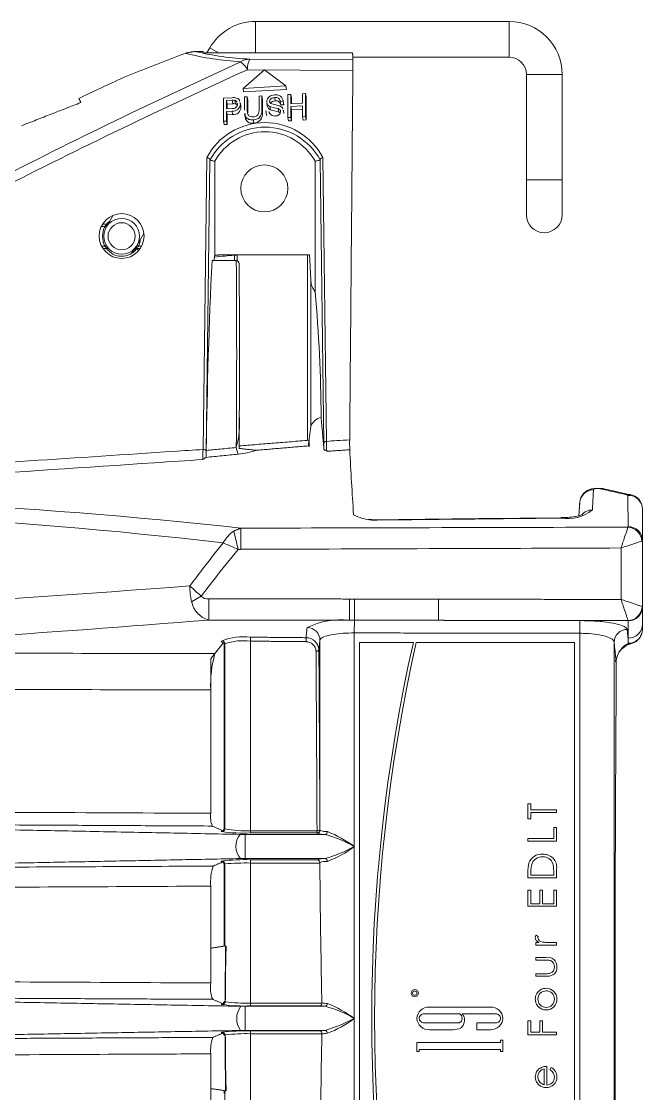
# Model space of a CAD drawing. Extents: x 8 to 113, y 2 to 87.
# Drawn here: x 28.719 to 30.887, y 36.555 to 40.298 of the extents above; entities that cross this region are included whole.
import ezdxf

# ---------------------------------------------------------------- set-up
doc = ezdxf.new("R2010")
doc.units = 0
doc.header["$MEASUREMENT"] = 0
doc.layers.add('OBJECT', color=7, linetype='CONTINUOUS')

msp = doc.modelspace()

# ---------------------------------------------------------------- linework, layer by layer
at = {"layer": 'OBJECT', "linetype": 'Continuous', "lineweight": 15}
for p, q in [((30.4213, 40.2977), (29.5365, 40.2977)), ((29.5365, 40.1877), (29.5365, 40.2977)), ((30.4213, 40.1727), (30.4213, 40.2977)), ((29.3763, 40.2052), (29.3662, 40.1877)), ((29.4066, 40.1877), (29.3763, 40.2052)), ((29.3245, 40.193), (29.3528, 40.193)), ((29.3528, 40.193), (29.3517, 40.1877)), ((29.3517, 40.1877), (29.8746, 40.1877)), ((29.5161, 40.1661), (29.8761, 40.1638)), ((29.8746, 40.1877), (29.8748, 40.1882)), ((29.8756, 40.1727), (30.4213, 40.1727)), ((29.5673, 40.1287), (29.4927, 40.0641)), ((29.8758, 40.1269), (29.5075, 40.1293)), ((29.642, 40.0725), (29.5673, 40.1287)), ((30.4813, 40.1127), (30.4813, 39.7452)), ((30.4813, 40.1127), (30.6063, 40.1127)), ((30.6063, 39.7452), (30.6063, 40.1127)), ((29.4927, 40.0641), (29.642, 40.0725)), ((29.4946, 40.0523), (29.4927, 40.0641)), ((29.4946, 40.0523), (29.6439, 40.0607)), ((29.6439, 40.0607), (29.642, 40.0725)), ((29.7001, 40.0455), (29.7103, 40.0461)), ((29.7001, 40.0125), (29.7001, 40.0455)), ((29.7103, 40.0461), (29.7103, 39.9655)), ((29.7122, 40.0343), (29.7103, 40.0461)), ((29.4244, 40.03), (29.4534, 40.0316)), ((29.4244, 39.9494), (29.4244, 40.03)), ((29.4544, 40.0224), (29.4346, 40.0213)), ((29.4346, 40.0213), (29.4346, 39.9923)), ((29.4365, 40.0095), (29.4346, 40.0213)), ((29.4563, 40.0106), (29.4365, 40.0095)), ((29.4365, 40.0095), (29.4365, 39.9925)), ((29.4563, 40.0106), (29.4544, 40.0224)), ((29.4659, 40.0104), (29.464, 40.0222)), ((29.4847, 40.0027), (29.4828, 40.0145)), ((29.485, 39.9984), (29.4831, 40.0101)), ((29.4971, 40.0341), (29.5074, 40.0347)), ((29.4971, 39.9877), (29.4971, 40.0341)), ((29.5074, 40.0347), (29.5074, 39.9888)), ((29.5093, 40.0229), (29.5074, 40.0347)), ((29.5093, 40.0229), (29.5093, 39.9771)), ((29.5482, 40.037), (29.5584, 40.0376)), ((29.5482, 39.9911), (29.5482, 40.037)), ((29.5584, 40.0376), (29.5584, 39.9912)), ((29.5603, 40.0258), (29.5584, 40.0376)), ((29.5603, 40.0258), (29.5603, 39.9794)), ((29.5753, 40.0142), (29.5772, 40.0024)), ((29.6051, 40.02), (29.6032, 40.0318)), ((29.6324, 40.019), (29.6222, 40.0184)), ((29.6241, 40.0066), (29.6222, 40.0184)), ((29.6343, 40.0072), (29.6241, 40.0066)), ((29.634, 40.0107), (29.6321, 40.0224)), ((29.6343, 40.0072), (29.6324, 40.019)), ((29.649, 40.0427), (29.6592, 40.0432)), ((29.649, 39.9621), (29.649, 40.0427)), ((29.6592, 40.0432), (29.6592, 40.0102)), ((29.6611, 40.0314), (29.6592, 40.0432)), ((29.6592, 40.0102), (29.7001, 40.0125)), ((29.6611, 40.0314), (29.6611, 40.0103)), ((29.7122, 40.0343), (29.7122, 39.9537)), ((29.4346, 39.9923), (29.4546, 39.9935)), ((29.4543, 39.9842), (29.4346, 39.983)), ((29.4346, 39.983), (29.4346, 39.95)), ((29.4365, 39.9713), (29.4346, 39.983)), ((29.4562, 39.9724), (29.4365, 39.9713)), ((29.4365, 39.9713), (29.4365, 39.9382)), ((29.4562, 39.9724), (29.4543, 39.9842)), ((29.498, 39.9757), (29.4999, 39.9639)), ((29.5093, 39.9771), (29.5074, 39.9888)), ((29.5603, 39.9794), (29.5584, 39.9912)), ((29.5729, 39.981), (29.5748, 39.9692)), ((29.5882, 39.9889), (29.5863, 40.0007)), ((29.6172, 39.9816), (29.6153, 39.9934)), ((29.6353, 39.9762), (29.6334, 39.988)), ((29.7001, 40.0032), (29.6592, 40.0009)), ((29.6592, 40.0009), (29.6592, 39.9626)), ((29.6611, 39.9891), (29.6592, 40.0009)), ((29.7001, 39.9913), (29.6611, 39.9891)), ((29.6611, 39.9891), (29.6611, 39.9509)), ((29.7001, 39.9649), (29.7001, 40.0032)), ((29.4346, 39.95), (29.4244, 39.9494)), ((29.4263, 39.9376), (29.4244, 39.9494)), ((29.4365, 39.9382), (29.4263, 39.9376)), ((29.4365, 39.9382), (29.4346, 39.95)), ((29.5299, 39.9424), (29.528, 39.9542)), ((29.6592, 39.9626), (29.649, 39.9621)), ((29.6509, 39.9503), (29.649, 39.9621)), ((29.6611, 39.9509), (29.6509, 39.9503)), ((29.6611, 39.9509), (29.6592, 39.9626)), ((29.7103, 39.9655), (29.7001, 39.9649)), ((29.702, 39.9532), (29.7001, 39.9649)), ((29.7122, 39.9537), (29.702, 39.9532)), ((29.7122, 39.9537), (29.7103, 39.9655)), ((29.3527, 38.8036), (29.3658, 39.8222)), ((29.7708, 39.8224), (29.7836, 38.832)), ((29.3767, 39.8147), (29.3637, 38.7977)), ((29.3938, 39.4811), (29.3938, 39.8095)), ((29.7438, 39.8095), (29.7438, 39.354)), ((29.7745, 38.8261), (29.7618, 39.815)), ((30.4813, 39.7452), (30.4813, 39.6227)), ((30.4813, 39.7452), (30.6063, 39.7452)), ((30.6063, 39.6227), (30.6063, 39.7452)), ((29.0391, 39.6213), (29.0147, 39.579)), ((29.0103, 39.5824), (28.998, 39.5824)), ((29.0021, 39.5899), (29.0195, 39.5899)), ((29.123, 39.5165), (29.1465, 39.5573)), ((28.999, 39.513), (29.0103, 39.513)), ((29.0195, 39.5055), (29.0033, 39.5055)), ((29.1211, 39.5047), (29.1036, 39.4894)), ((29.134, 39.5055), (29.1181, 39.5055)), ((29.1209, 39.5039), (29.1282, 39.4978)), ((29.1274, 39.513), (29.1384, 39.513)), ((29.7244, 39.4828), (29.4116, 39.4828)), ((29.4622, 39.4828), (29.4623, 39.4821)), ((29.4723, 39.4821), (29.4722, 39.4828)), ((29.7176, 39.4828), (29.7176, 38.8361)), ((29.4687, 39.4631), (29.3842, 39.4631)), ((29.3842, 39.4631), (29.3842, 39.4627)), ((29.4687, 39.4627), (29.3842, 39.4627)), ((29.4722, 39.4821), (29.4623, 39.4821)), ((29.4623, 39.4631), (29.4623, 39.4821)), ((29.4687, 39.4631), (29.4687, 39.4627)), ((29.4722, 39.4821), (29.4722, 39.4624)), ((29.7295, 39.3927), (29.7291, 39.3875)), ((29.7228, 38.8357), (29.7228, 38.813)), ((30.6674, 38.6183), (30.6643, 38.5722)), ((29.9407, 38.5587), (29.9307, 38.56)), ((30.6019, 38.5655), (30.6019, 38.564)), ((29.4751, 38.4541), (29.4601, 38.519)), ((29.4842, 38.5289), (29.4845, 38.4551)), ((30.8868, 38.4856), (30.8868, 38.2545)), ((30.8118, 38.28), (30.8118, 38.4597)), ((29.3467, 38.2916), (29.3131, 38.2719)), ((29.3727, 38.2823), (29.3726, 38.2081)), ((29.8641, 38.2816), (29.864, 38.2075)), ((29.881, 38.2816), (29.8809, 38.2076)), ((30.175, 38.2811), (30.1749, 38.2072)), ((29.8809, 38.2076), (29.8808, 38.1632)), ((30.668, 38.2062), (30.6679, 38.162)), ((29.7608, 37.474), (29.7608, 38.1374)), ((29.8808, 38.1632), (29.8808, 37.4177)), ((30.6679, 35.4735), (30.6679, 38.162)), ((29.4263, 37.4805), (29.4263, 38.122)), ((29.4289, 37.4794), (29.4289, 38.1253)), ((29.5182, 38.1345), (29.5182, 37.4729)), ((29.8994, 38.1302), (29.8994, 35.5052)), ((30.0869, 38.1302), (29.8994, 38.1302)), ((30.6494, 38.1302), (30.0971, 38.1302)), ((30.6494, 35.5052), (30.6494, 38.1302)), ((30.7879, 38.1313), (30.7879, 35.5041)), ((30.839, 38.1228), (30.8444, 38.1249)), ((30.8443, 38.1255), (30.8495, 38.1273)), ((29.3796, 38.0729), (29.3796, 37.9673)), ((30.7943, 37.9083), (30.7943, 38.0624)), ((29.3796, 37.5336), (29.3796, 37.965)), ((30.7943, 37.9083), (30.7943, 37.9081)), ((30.4869, 37.5671), (30.4971, 37.5671)), ((30.4869, 37.5145), (30.4869, 37.5671)), ((30.4971, 37.5671), (30.4971, 37.5453)), ((30.4971, 37.5453), (30.5869, 37.5453)), ((30.5869, 37.5453), (30.5869, 37.5363)), ((30.4971, 37.5145), (30.4869, 37.5145)), ((30.4971, 37.5363), (30.4971, 37.5145)), ((30.5869, 37.5363), (30.4971, 37.5363)), ((29.5182, 37.4729), (29.5182, 37.4649)), ((29.5182, 37.4729), (29.7505, 37.4729)), ((29.7505, 37.4649), (29.5182, 37.4649)), ((29.7505, 37.4729), (29.7505, 37.4649)), ((29.7508, 37.464), (29.7505, 37.4649)), ((29.7605, 37.4749), (29.7608, 37.474)), ((29.7608, 37.474), (29.7608, 37.474)), ((30.5766, 37.484), (30.5869, 37.484)), ((30.5766, 37.4455), (30.5766, 37.484)), ((30.5869, 37.484), (30.5869, 37.4366)), ((29.4998, 37.4598), (29.7788, 37.4598)), ((30.4869, 37.4455), (30.5766, 37.4455)), ((30.4869, 37.4366), (30.4869, 37.4455)), ((30.5869, 37.4366), (30.4869, 37.4366)), ((29.8808, 37.4177), (29.8808, 36.8177)), ((29.4263, 37.0802), (29.4263, 37.3557)), ((29.4289, 37.0699), (29.4289, 37.3568)), ((29.7788, 37.3756), (29.4998, 37.3756)), ((29.5182, 37.3716), (29.7509, 37.3716)), ((29.5182, 37.3716), (29.5182, 37.36)), ((29.5182, 37.36), (29.5182, 36.8713)), ((29.7607, 37.36), (29.5182, 37.36)), ((29.7608, 37.3261), (29.7608, 37.3614)), ((30.4869, 37.3086), (30.4869, 37.3288)), ((30.4971, 37.3246), (30.4971, 37.3176)), ((30.4971, 37.3176), (30.5766, 37.3176)), ((30.5766, 37.3176), (30.5766, 37.3291)), ((30.5869, 37.3396), (30.5869, 37.3086)), ((29.3796, 37.0629), (29.3796, 37.2794)), ((30.5869, 37.3086), (30.4869, 37.3086)), ((30.4869, 37.2653), (30.4971, 37.2653)), ((30.4869, 37.2089), (30.4869, 37.2653)), ((30.4971, 37.2653), (30.4971, 37.2179)), ((30.5279, 37.2653), (30.5382, 37.2653)), ((30.5279, 37.2179), (30.5279, 37.2653)), ((30.5382, 37.2653), (30.5382, 37.2179)), ((30.5766, 37.2653), (30.5869, 37.2653)), ((30.5766, 37.2179), (30.5766, 37.2653)), ((30.5869, 37.2653), (30.5869, 37.2089)), ((30.5869, 37.2089), (30.4869, 37.2089)), ((30.4971, 37.2179), (30.5279, 37.2179)), ((30.5382, 37.2179), (30.5766, 37.2179)), ((30.515, 37.1081), (30.5228, 37.1032)), ((29.3796, 36.9415), (29.3796, 37.0629)), ((29.4312, 37.0702), (29.4333, 37.0702)), ((30.5138, 37.0825), (30.5246, 37.0825)), ((30.5138, 37.0735), (30.5138, 37.0825)), ((30.5869, 37.0735), (30.5138, 37.0735)), ((30.5623, 37.0825), (30.5869, 37.0825)), ((30.5869, 37.0825), (30.5869, 37.0735)), ((30.5138, 37.0302), (30.5494, 37.0302)), ((30.5138, 37.0212), (30.5138, 37.0302)), ((30.5477, 37.0212), (30.5138, 37.0212)), ((30.5138, 36.9737), (30.5477, 36.9737)), ((30.5138, 36.9648), (30.5138, 36.9737)), ((30.5487, 36.9648), (30.5138, 36.9648)), ((29.5182, 36.8614), (29.5182, 36.8713)), ((29.5182, 36.8713), (29.7675, 36.8713)), ((29.4998, 36.8598), (29.7788, 36.8598)), ((29.7607, 36.8614), (29.5182, 36.8614)), ((30.2496, 36.8335), (30.1244, 36.8335)), ((30.1425, 36.8572), (30.3563, 36.8572)), ((30.3748, 36.8335), (30.2573, 36.8335)), ((29.8808, 36.8177), (29.8808, 36.2177)), ((30.1244, 36.8019), (30.241, 36.8019)), ((30.3086, 36.8019), (30.3746, 36.8019)), ((30.3086, 36.7782), (30.3086, 36.8019)), ((30.4869, 36.8089), (30.4971, 36.8089)), ((30.4869, 36.7602), (30.4869, 36.8089)), ((30.4971, 36.8089), (30.4971, 36.7691)), ((30.5279, 36.8089), (30.5382, 36.8089)), ((30.5279, 36.7691), (30.5279, 36.8089)), ((30.5382, 36.8089), (30.5382, 36.7691)), ((29.7788, 36.7756), (29.4998, 36.7756)), ((29.5182, 36.774), (29.7607, 36.774)), ((29.5182, 36.7642), (29.5182, 36.774)), ((29.7675, 36.7642), (29.5182, 36.7642)), ((29.5182, 36.7642), (29.5182, 36.2755)), ((30.2259, 36.7782), (30.1429, 36.7782)), ((30.3563, 36.7782), (30.3086, 36.7782)), ((30.5869, 36.7602), (30.4869, 36.7602)), ((30.4971, 36.7691), (30.5279, 36.7691)), ((30.5382, 36.7691), (30.5869, 36.7691)), ((30.5869, 36.7691), (30.5869, 36.7602)), ((30.0994, 36.7332), (30.3915, 36.7332)), ((30.0994, 36.7017), (30.0994, 36.7332)), ((30.3915, 36.7411), (30.3994, 36.7411)), ((30.3915, 36.7332), (30.3915, 36.7411)), ((30.3994, 36.7411), (30.3994, 36.7017)), ((29.3796, 36.5726), (29.3796, 36.6939)), ((30.1073, 36.7017), (30.0994, 36.7017)), ((30.1073, 36.7096), (30.1073, 36.7017)), ((30.3915, 36.7096), (30.1073, 36.7096)), ((30.3915, 36.7017), (30.3915, 36.7096)), ((30.3994, 36.7017), (30.3915, 36.7017)), ((30.5433, 36.586), (30.5433, 36.6414)), ((30.5523, 36.6504), (30.5523, 36.585)), ((30.5638, 36.6386), (30.568, 36.6466)), ((29.3796, 36.3561), (29.3796, 36.5726)), ((29.4289, 36.2786), (29.4289, 36.5656)), ((29.4312, 36.5652), (29.4333, 36.5652))]:
    msp.add_line(p, q, dxfattribs=at)
at = {"layer": 'OBJECT', "linetype": 'Continuous', "lineweight": 15, "flags": 128}
for points in [[(29.0163, 39.5899), (29.0193, 39.5943), (29.0268, 39.5999)], [(29.7745, 38.8261), (29.7747, 38.8272), (29.7752, 38.8282), (29.7761, 38.8292), (29.7772, 38.8301), (29.7785, 38.8308), (29.7801, 38.8314), (29.7818, 38.8318), (29.7836, 38.832)], [(29.3637, 38.7977), (29.3634, 38.7989), (29.3628, 38.8001), (29.3617, 38.8012), (29.3604, 38.8021), (29.3587, 38.8028), (29.3568, 38.8033), (29.3548, 38.8036), (29.3527, 38.8036)], [(30.751, 38.6665), (30.747, 38.6676), (30.7292, 38.6686), (30.7087, 38.6657), (30.694, 38.6598), (30.6809, 38.6494), (30.6718, 38.6356), (30.6707, 38.6311)], [(30.7511, 38.6668), (30.7465, 38.6674), (30.7386, 38.6664)], [(30.8441, 38.6458), (30.779, 38.6607), (30.751, 38.6664)], [(30.844, 38.646), (30.8393, 38.6466), (30.8314, 38.6456)], [(30.6019, 38.5655), (30.3158, 38.5622), (29.9405, 38.5582)], [(30.625, 38.5667), (30.6125, 38.5658), (30.6019, 38.5657)], [(29.7571, 38.1036), (29.7569, 38.1029), (29.7563, 38.1022), (29.7554, 38.1015), (29.7541, 38.1009), (29.7526, 38.1004), (29.7509, 38.1), (29.749, 38.0998), (29.7471, 38.0997)], [(30.8164, 38.1088), (30.8306, 38.12), (30.8443, 38.1246)], [(30.8446, 38.1255), (30.8427, 38.1252), (30.8354, 38.1251)]]:
    msp.add_lwpolyline(points, dxfattribs=at)
at = {"layer": 'OBJECT', "linetype": 'Continuous', "lineweight": 15}
for centre, radius in [((29.5668, 39.7147), 0.082), ((29.0687, 39.5487), 0.0783), ((29.0688, 39.5477), 0.0625), ((29.0688, 39.5477), 0.0475), ((30.092, 36.9057), 0.0124), ((30.092, 36.9057), 0.00754)]:
    msp.add_circle(centre, radius, dxfattribs=at)
for centre, radius, start, end in [((29.5365, 40.1127), 0.185, 90, 150), ((30.4213, 40.1127), 0.185, 0, 90), ((29.5381, 41.1499), 0.9942, 255.6322, 266.8701), ((29.5622, 41.1919), 1.0268, 256.617, 267.4246), ((29.5185, 40.0948), 0.0714, 91.9356, 119.0287), ((29.4286, 40.0862), 0.09, 28.6205, 52.1049), ((29.58, 40.1319), 0.0725, 151.8431, 182.0804), ((28.0102, 40.1593), 1.8659, 359.0054, 0.1379), ((30.4213, 40.1127), 0.06, 0, 90), ((29.457, 40.0101), 0.0261, 264.0162, 0.1403), ((29.457, 40.0092), 0.0159, 261.304, 0.2978), ((29.4627, 40.0137), 0.00864, 7.9423, 81.6569), ((29.6011, 40.0149), 0.0262, 86.2894, 174.4893), ((29.5916, 40.0157), 0.0159, 184.8501, 250.3147), ((29.6036, 40.0019), 0.0182, 85.2195, 147.5798), ((29.6082, 40.0174), 0.0243, 3.6494, 102.9805), ((29.6068, 40.0167), 0.0156, 6.4727, 103.3031), ((29.6087, 40.0049), 0.0156, 6.4727, 103.3031), ((29.4589, 39.9983), 0.0261, 264.0162, 0.1403), ((29.5288, 39.9743), 0.0319, 271.8298, 9.2188), ((29.5935, 40.0039), 0.0159, 184.8501, 250.3147), ((29.6016, 39.9861), 0.0185, 186.7232, 280.0828), ((29.6859, 40.3365), 0.3503, 253.4752, 258.3799), ((30.0141, 41.6263), 1.6919, 255.42, 256.4351), ((29.6065, 39.9849), 0.0171, 264.5687, 353.4771), ((29.617, 39.988), 0.0154, 14.7683, 75.0985), ((29.5684, 39.7157), 0.2289, 27.7878, 152.269), ((29.5693, 39.7098), 0.2189, 28.4461, 151.6147), ((29.5688, 39.7127), 0.2, 28.955, 151.045), ((29.3657, 39.8104), 0.0118, 21.1756, 89.5211), ((29.7722, 39.8115), 0.011, 97.2429, 161.8438), ((30.5438, 39.6227), 0.0625, 180, 0), ((29.0821, 39.5477), 0.0798, 154.2204, 205.7796), ((29.0068, 39.5741), 0.00899, 30.5514, 67.2056), ((29.0195, 39.5974), 0.0075, 270, 282.2693), ((29.0068, 39.5213), 0.00899, 292.7944, 329.4486), ((29.039, 39.5389), 0.0386, 222.0604, 239.7904), ((29.0688, 39.5432), 0.0652, 215.3012, 322.962), ((29.0195, 39.498), 0.0075, 45.2204, 90), ((29.1181, 39.498), 0.0075, 90, 134.7796), ((29.1309, 39.5213), 0.00899, 210.5514, 247.2056), ((47.8768, 38.5693), 18.5141, 177.23419, 179.28524), ((29.4687, 39.4531), 0.01, 0.8927, 90), ((-7.1178, 39.1297), 36.588, 359.49991, 0.52143), ((29.4689, 39.4529), 0.00979, 0.1307, 91.1985), ((-1.9148, 39.1432), 31.395, 359.59918, 0.56533), ((29.7951, 39.3957), 0.066, 182.9822, 219.1583), ((24.7487, 38.8941), 5.0163, 0.256, 5.2602), ((29.1402, 38.8984), 0.3402, 345.014, 4.2453), ((29.7808, 38.8622), 0.0566, 106.2936, 156.0263), ((29.5471, 38.8222), 0.0792, 188.5961, 206.1515), ((30.1613, 38.828), 0.3777, 179.391, 184.6721), ((30.6295, 38.8253), 0.765, 179.0971, 181.7015), ((28.3354, 38.8125), 1.0174, 357.5109, 359.4999), ((29.325, 38.8193), 0.0576, 297.7592, 311.2419), ((29.4519, 39.0474), 0.2612, 275.2979, 289.0894), ((29.7938, 38.8197), 0.0242, 218.7338, 248.2474), ((44.2712, 39.5391), 14.4252, 182.9269, 183.82851), ((30.7163, 38.6142), 0.049, 90.8133, 175.257), ((30.7302, 38.6423), 0.0256, 70.8403, 124.8623), ((27.6354, 22.0301), 16.602, 83.606, 91.39379), ((30.8309, 38.6403), 0.00537, 33.6718, 84.8169), ((30.8376, 38.594), 0.0493, 0.994, 92.5575), ((30.8368, 38.5978), 0.0487, 5.2694, 81.4633), ((27.4308, 21.4904), 17.1033, 83.31062, 91.0591), ((30.6254, 38.6989), 0.1368, 260.1307, 309.0467), ((30.712, 38.5422), 0.0503, 90.5022, 138.4849), ((29.9524, 38.7085), 0.1519, 240.7696, 265.6493), ((30.6244, 38.7205), 0.1538, 270.2246, 290.2004), ((29.5387, 38.4122), 0.1326, 126.371, 150.6297), ((30.8322, 38.4802), 0.0523, 4.178, 86.023), ((30.8376, 38.4848), 0.0492, 0.9628, 91.1386), ((29.2665, 38.0565), 0.449, 62.3188, 69.5764), ((24.5305, 100.9837), 62.8382, 272.356981, 274.359465), ((29.4977, 38.3203), 0.1908, 177.8743, 194.6883), ((30.2577, 39.3425), 1.3908, 226.8803, 229.0797), ((29.3674, 38.3086), 0.0268, 219.2533, 281.2953), ((29.3954, 38.289), 0.084, 191.7407, 254.2546), ((30.8344, 38.2574), 0.0512, 272.1416, 357.7528), ((30.8373, 38.255), 0.0496, 269.4, 359.5006), ((24.0263, 105.1108), 67.1159, 273.120471, 274.568912), ((29.8341, 37.9402), 0.269, 83.6332, 116.0354), ((29.716, 38.137), 0.0449, 0.5995, 89.8881), ((30.8327, 38.1307), 0.0448, 89.3532, 179.2868), ((30.8373, 38.1945), 0.0496, 268.8584, 359.4943), ((30.8373, 38.1765), 0.0496, 269.8528, 359.5037), ((29.4947, 37.9395), 0.2103, 83.5625, 111.09), ((29.4188, 38.1255), 0.0101, 358.4098, 88.3213), ((29.4934, 37.9369), 0.1992, 82.8587, 108.9179), ((28.3131, 38.1498), 1.2052, 359.2731, 359.9356), ((28.5491, 38.148), 1.1633, 359.2436, 359.9293), ((29.7128, 38.1023), 0.0443, 1.723, 90.5903), ((30.8373, 38.173), 0.0479, 278.7705, 345.3976), ((29.4161, 38.1216), 0.0102, 2.4355, 90.5072), ((29.7127, 38.0982), 0.0344, 2.4343, 90.6932), ((-130.9664, 36.9028), 160.718, 0.203241, 0.426701), ((-131.9469, 36.9031), 161.7085, 0.202618, 0.425392), ((35.9416, 36.8177), 6, 167.36437, 192.63563), ((35.9416, 36.8177), 5.99, 167.34293, 192.65707), ((30.8565, 38.062), 0.0616, 125.5602, 170.4926), ((30.8569, 38.0735), 0.0559, 112.73, 146.094), ((30.8345, 38.1276), 0.0027, 287.5132, 344.2391), ((29.7869, 37.9823), 0.4076, 164.5146, 182.4216), ((30.8379, 38.0622), 0.0436, 167.483, 179.8083), ((198.131, 36.8177), 167.3402, 179.626598, 180.373402), ((29.4735, 37.5221), 0.0946, 173.0228, 200.4511), ((29.4165, 37.4805), 0.00974, 269.9019, 0.3814), ((29.4188, 37.4797), 0.01, 270.5711, 358.3011), ((29.4924, 37.965), 0.5007, 261.5627, 272.9526), ((29.4982, 37.8143), 0.342, 258.3047, 273.3515), ((29.7505, 37.4749), 0.01, 270.0264, 359.9038), ((29.7528, 37.4873), 0.0146, 260.9747, 301.8239), ((29.7508, 37.474), 0.01, 269.999, 359.8969), ((29.7753, 37.5312), 0.0715, 250.0065, 272.8496), ((29.7834, 37.531), 0.0613, 248.3795, 273.0516), ((29.7772, 37.4692), 0.00948, 279.8078, 3.8709), ((29.6314, 37.0778), 0.4216, 53.7235, 68.3869), ((29.5348, 37.4186), 0.0671, 141.8699, 220.0006), ((29.6669, 37.0438), 0.4308, 60.2196, 74.9365), ((29.6353, 37.8682), 0.513, 286.2473, 298.5966), ((29.6657, 37.6956), 0.3514, 290.1384, 307.7512), ((30.5344, 37.3438), 0.047, 85.491, 159.111), ((30.5412, 37.3448), 0.046, 353.5712, 93.7611), ((29.4161, 37.3556), 0.0102, 0.6329, 90.2517), ((29.5025, 36.6405), 0.7313, 88.774, 96.5645), ((29.4188, 37.357), 0.01, 359.0743, 89.3992), ((29.5009, 36.5853), 0.7749, 88.7234, 95.3363), ((29.7768, 37.2905), 0.0852, 88.6247, 107.6748), ((29.7502, 37.3609), 0.0108, 12.6286, 86.2925), ((29.7367, 37.361), 0.0241, 0.9414, 5.2323), ((30.3294, 37.3616), 0.5687, 179.8411, 180.1681), ((29.7834, 37.3045), 0.0613, 86.9484, 111.6205), ((29.7772, 37.3663), 0.00948, 356.1291, 80.1922), ((30.5357, 37.3444), 0.0374, 86.2378, 162.9679), ((30.5408, 37.3467), 0.0351, 18.168, 94.3047), ((29.5634, 37.2927), 0.1843, 162.1122, 184.1539), ((30.5332, 37.1013), 0.0207, 182.6778, 245.383), ((30.5387, 37.1015), 0.0175, 189.4991, 265.1245), ((29.404, 37.0774), 0.0225, 339.0814, 7.1598), ((30.556, 36.9987), 0.0322, 357.9847, 101.859), ((30.5572, 36.9993), 0.022, 355.6337, 67.8996), ((30.5575, 36.9957), 0.0218, 289.6086, 4.9933), ((29.4889, 36.9255), 0.1104, 171.6632, 201.9601), ((30.5503, 36.8849), 0.0288, 89.479, 180.0061), ((30.5511, 36.8856), 0.0371, 358.9481, 90.8083), ((30.5508, 36.8854), 0.0284, 358.9966, 90.4838), ((29.4163, 36.8771), 0.00995, 269.753, 359.9378), ((29.4188, 36.8761), 0.01, 270.6011, 359.6203), ((29.4917, 37.3631), 0.5023, 261.6666, 273.0184), ((29.8068, 36.9926), 0.3955, 197.1473, 197.7114), ((29.5024, 37.4609), 0.5898, 263.0083, 271.5384), ((29.7584, 36.8703), 0.00919, 284.2617, 5.7374), ((29.8011, 37.1024), 0.2331, 261.7331, 266.4617), ((29.7772, 36.8692), 0.00948, 279.8078, 3.8709), ((29.6314, 36.4778), 0.4216, 53.7235, 68.3869), ((30.5503, 36.8849), 0.0288, 179.9715, 270.5434), ((30.551, 36.8843), 0.0372, 269.3211, 1.0439), ((30.5508, 36.8844), 0.0283, 269.498, 1.0216), ((29.5417, 36.8168), 0.0714, 142.8631, 215.4006), ((29.7981, 37.1777), 0.3184, 263.2454, 266.5279), ((29.6669, 36.4438), 0.4308, 60.2196, 74.9365), ((30.1407, 36.8158), 0.0414, 87.5886, 177.3654), ((30.1236, 36.8172), 0.0163, 87.231, 178.2565), ((30.3584, 36.8162), 0.0411, 2.1284, 92.9175), ((30.3753, 36.8173), 0.0162, 1.4705, 91.7903), ((29.6353, 37.2682), 0.513, 286.2473, 298.5966), ((29.6657, 37.0956), 0.3514, 290.1384, 307.7512), ((30.1407, 36.8196), 0.0414, 182.5869, 272.9466), ((30.1237, 36.8183), 0.0164, 182.169, 272.3435), ((30.2428, 36.8164), 0.0145, 262.8608, 5.3764), ((30.358, 36.8196), 0.0414, 267.5963, 357.3577), ((30.3753, 36.8181), 0.0162, 267.7247, 358.5941), ((29.5395, 36.7039), 0.1602, 162.8103, 183.5664), ((29.4163, 36.7583), 0.00995, 0.1095, 90.1997), ((29.5025, 36.0411), 0.7331, 88.7716, 96.5434), ((29.4188, 36.7594), 0.01, 0.3797, 89.3989), ((29.8068, 36.6428), 0.3955, 162.2886, 162.8527), ((29.5022, 36.1768), 0.5876, 88.4455, 97.0078), ((29.7981, 36.4578), 0.3184, 93.4721, 96.7546), ((29.7584, 36.7651), 0.00919, 354.2626, 75.7383), ((115.924, 35.2648), 86.1695, 179.003346, 179.305434), ((29.8011, 36.533), 0.2331, 93.5383, 98.2669), ((29.7772, 36.7663), 0.00948, 356.1291, 80.1922), ((30.5491, 36.6144), 0.0277, 102.2233, 181.8734), ((30.5491, 36.6123), 0.0301, 358.8177, 60.7088), ((30.5521, 36.6142), 0.036, 357.8059, 63.9214), ((30.5518, 36.6124), 0.0364, 268.0313, 0.6417), ((30.5529, 36.6113), 0.0263, 268.6523, 0.7909), ((29.3993, 36.5575), 0.0271, 355.2657, 18.4932)]:
    msp.add_arc(centre, radius, start, end, dxfattribs=at)
for centre, major_axis, ratio, start_param, end_param in [((84.3418, 31.3878), (57.865, -6.1787), 0.172111, 2.857143, 2.867786), ((31.3181, 35.894), (-2.4084, 4.17), 0.01474, 0.120986, 0.145833), ((29.3974, 36.8177), (0, 2.6712), 0.017455, 0.076627, 0.13934), ((29.7048, 36.8177), (0, 3.25), 0.017455, 4.869443, 4.88002)]:
    msp.add_ellipse(centre, major_axis=major_axis, ratio=ratio, start_param=start_param, end_param=end_param, dxfattribs=at)
for points, knots in [([(27.0948, 38.6407), (27.1207, 38.6772), (27.1792, 38.7598), (27.2922, 38.8777), (27.4554, 39.0228), (27.6659, 39.1815), (27.9245, 39.35), (28.2405, 39.5355), (28.6136, 39.7373), (29.045, 39.9526), (29.3376, 40.089), (29.4838, 40.1572)], [0, 0, 0, 0, 0.050913, 0.115232, 0.17961, 0.287489, 0.395606, 0.503691, 0.669071, 0.834542, 1, 1, 1, 1]), ([(29.5075, 40.1293), (29.3614, 40.0615), (29.0692, 39.926), (28.6378, 39.7123), (28.2648, 39.5125), (27.9489, 39.3292), (27.6904, 39.1634), (27.4797, 39.0074), (27.3162, 38.8652), (27.2059, 38.7527), (27.1487, 38.6752), (27.1247, 38.6428)], [0, 0, 0, 0, 0.166848, 0.333708, 0.500482, 0.608948, 0.717443, 0.825706, 0.889802, 0.953838, 1, 1, 1, 1]), ([(29.4534, 40.0316), (29.4556, 40.0317), (29.4595, 40.032), (29.4634, 40.0317), (29.4651, 40.0315)], [0, 0, 0, 0, 0.560153, 1, 1, 1, 1]), ([(29.464, 40.0222), (29.4622, 40.0224), (29.459, 40.0227), (29.4558, 40.0225), (29.4544, 40.0224)], [0, 0, 0, 0, 0.559505, 1, 1, 1, 1]), ([(29.4659, 40.0104), (29.4641, 40.0106), (29.4609, 40.0109), (29.4577, 40.0107), (29.4563, 40.0106)], [0, 0, 0, 0, 0.559505, 1, 1, 1, 1]), ([(29.4651, 40.0315), (29.4683, 40.0308), (29.4746, 40.0294), (29.4799, 40.0241), (29.4806, 40.0204), (29.4808, 40.0193)], [0, 0, 0, 0, 0.416974, 0.834552, 1, 1, 1, 1]), ([(29.4712, 40.0072), (29.4707, 40.0078), (29.4694, 40.0093), (29.4672, 40.01), (29.4659, 40.0104)], [0, 0, 0, 0, 0.374176, 1, 1, 1, 1]), ([(29.6032, 40.0318), (29.6007, 40.0316), (29.5958, 40.0311), (29.5895, 40.0281), (29.5858, 40.0235), (29.5854, 40.0203), (29.5852, 40.0188)], [0, 0, 0, 0, 0.281072, 0.559782, 0.779928, 1, 1, 1, 1]), ([(29.5852, 40.0188), (29.5853, 40.0173), (29.5856, 40.0147), (29.5874, 40.0127), (29.5882, 40.0118)], [0, 0, 0, 0, 0.559987, 1, 1, 1, 1]), ([(29.5882, 40.0118), (29.5942, 40.01), (29.605, 40.0067), (29.6161, 40.004), (29.6209, 40.0028)], [0, 0, 0, 0, 0.558202, 1, 1, 1, 1]), ([(29.528, 39.9542), (29.5228, 39.9543), (29.515, 39.9544), (29.5066, 39.9588), (29.5001, 39.9652), (29.4998, 39.9717), (29.4997, 39.976)], [0, 0, 0, 0, 0.330408, 0.496377, 0.662421, 1, 1, 1, 1]), ([(29.5074, 39.9888), (29.5073, 39.9829), (29.5071, 39.9755), (29.5126, 39.9684), (29.5181, 39.9648), (29.5235, 39.9646), (29.5271, 39.9645)], [0, 0, 0, 0, 0.500293, 0.625802, 0.751207, 1, 1, 1, 1]), ([(29.5271, 39.9645), (29.5308, 39.9649), (29.5363, 39.9655), (29.5425, 39.9694), (29.5482, 39.9775), (29.5482, 39.9851), (29.5482, 39.9911)], [0, 0, 0, 0, 0.249614, 0.374772, 0.499895, 1, 1, 1, 1]), ([(29.5584, 39.9912), (29.5583, 39.9827), (29.5581, 39.972), (29.549, 39.9615), (29.5408, 39.9559), (29.5331, 39.9549), (29.528, 39.9542)], [0, 0, 0, 0, 0.499181, 0.62484, 0.750394, 1, 1, 1, 1]), ([(29.6235, 39.983), (29.6234, 39.9842), (29.6232, 39.9867), (29.6211, 39.991), (29.6175, 39.9925), (29.6153, 39.9934)], [0, 0, 0, 0, 0.2812, 0.561649, 1, 1, 1, 1]), ([(29.5299, 39.9424), (29.5258, 39.9424), (29.5191, 39.9424), (29.5105, 39.9456), (29.5045, 39.9507), (29.5009, 39.9572), (29.5007, 39.962), (29.5005, 39.964)], [0, 0, 0, 0, 0.257698, 0.436235, 0.614942, 0.837641, 1, 1, 1, 1]), ([(29.3767, 39.8139), (29.3767, 39.8139), (29.3767, 39.814), (29.3767, 39.8144), (29.3767, 39.8147)], [0, 0, 0, 0, 0.55271, 1, 1, 1, 1]), ([(29.3767, 39.8139), (29.3782, 39.8135), (29.3839, 39.8121), (29.3896, 39.8106), (29.3938, 39.8095)], [0, 0, 0, 0, 0.257439, 1, 1, 1, 1]), ([(29.7618, 39.8141), (29.76, 39.8136), (29.754, 39.8122), (29.7481, 39.8106), (29.7438, 39.8095)], [0, 0, 0, 0, 0.291736, 1, 1, 1, 1]), ([(29.7618, 39.815), (29.7618, 39.8147), (29.7618, 39.8141), (29.7618, 39.8141), (29.7618, 39.8141)], [0, 0, 0, 0, 0.51409, 1, 1, 1, 1]), ([(29.0195, 39.5899), (29.0195, 39.5899), (29.0196, 39.5899), (29.0192, 39.5896), (29.0182, 39.589), (29.0165, 39.5878), (29.0143, 39.5861), (29.0121, 39.5842), (29.0108, 39.5829), (29.0103, 39.5824)], [0, 0, 0, 0, 0.077618, 0.130236, 0.267413, 0.423778, 0.620835, 0.853901, 1, 1, 1, 1]), ([(29.1337, 39.5351), (29.1327, 39.5293), (29.1314, 39.5216), (29.1282, 39.5147), (29.1274, 39.513)], [0, 0, 0, 0, 0.759351, 1, 1, 1, 1]), ([(29.1181, 39.5055), (29.1181, 39.5056), (29.1181, 39.5056), (29.1185, 39.5059), (29.1195, 39.5065), (29.1212, 39.5076), (29.1234, 39.5093), (29.1256, 39.5112), (29.1269, 39.5125), (29.1274, 39.513)], [0, 0, 0, 0, 0.077618, 0.130236, 0.267413, 0.423778, 0.620835, 0.853901, 1, 1, 1, 1]), ([(29.4623, 39.4821), (29.4511, 39.481), (29.428, 39.4787), (29.4048, 39.4763), (29.3929, 39.4751)], [0, 0, 0, 0, 0.48319, 1, 1, 1, 1]), ([(29.7291, 38.8851), (29.7291, 38.9437), (29.7291, 39.0673), (29.7291, 39.21), (29.7291, 39.3182), (29.7291, 39.3812), (29.7291, 39.3893), (29.7291, 39.3925)], [0, 0, 0, 0, 0.197371, 0.416647, 0.635924, 0.855201, 1, 1, 1, 1]), ([(29.4795, 38.9235), (29.4795, 38.9234), (29.4794, 38.9043), (29.4792, 38.865), (29.4791, 38.8266), (29.479, 38.8073)], [0, 0, 0, 0, 0.003894, 0.501951, 1, 1, 1, 1]), ([(29.3641, 38.8003), (29.3801, 38.8018), (29.4151, 38.8051), (29.45, 38.8085), (29.4688, 38.8104)], [0, 0, 0, 0, 0.460097, 1, 1, 1, 1]), ([(29.7749, 38.8045), (29.7749, 38.8047), (29.7748, 38.8107), (29.7746, 38.8185), (29.7745, 38.8261)], [0, 0, 0, 0, 0.027062, 1, 1, 1, 1]), ([(29.7836, 38.832), (29.7955, 38.8328), (29.8225, 38.8346), (29.8495, 38.8363), (29.8646, 38.8373)], [0, 0, 0, 0, 0.440853, 1, 1, 1, 1]), ([(27.2337, 38.6638), (27.5698, 38.686), (28.2421, 38.7304), (28.9485, 38.777), (29.3187, 38.8014), (29.3527, 38.8036)], [0, 0, 0, 0, 0.475887, 0.951774, 1, 1, 1, 1]), ([(29.4761, 38.7873), (29.4572, 38.7854), (29.4196, 38.7816), (29.3819, 38.7778), (29.3631, 38.776), (29.363, 38.776)], [0, 0, 0, 0, 0.50079, 0.997639, 1, 1, 1, 1]), ([(29.3633, 38.7772), (29.3635, 38.7797), (29.3637, 38.7847), (29.364, 38.7952), (29.3641, 38.8003)], [0, 0, 0, 0, 0.51883, 1, 1, 1, 1]), ([(29.3637, 38.7977), (29.3637, 38.7966), (29.3636, 38.7889), (29.3634, 38.7826), (29.3633, 38.7772)], [0, 0, 0, 0, 0.147348, 1, 1, 1, 1]), ([(29.3518, 38.7683), (29.2956, 38.7646), (29.0005, 38.7449), (28.2938, 38.6978), (27.6432, 38.6546), (27.2315, 38.6273)], [0, 0, 0, 0, 0.079469, 0.417582, 1, 1, 1, 1]), ([(30.7156, 38.6632), (30.7151, 38.655), (30.7138, 38.6315), (30.7124, 38.6079), (30.7116, 38.5926)], [0, 0, 0, 0, 0.347831, 1, 1, 1, 1]), ([(30.8314, 38.6456), (30.8081, 38.6509), (30.7772, 38.6579), (30.7463, 38.6647), (30.7386, 38.6664)], [0, 0, 0, 0, 0.752711, 1, 1, 1, 1]), ([(30.8367, 38.534), (30.8366, 38.5424), (30.8361, 38.5788), (30.8357, 38.6152), (30.8354, 38.6432)], [0, 0, 0, 0, 0.230946, 1, 1, 1, 1]), ([(29.9405, 38.5575), (29.9406, 38.5577), (29.9407, 38.558), (29.9408, 38.5574), (29.9408, 38.5571)], [0, 0, 0, 0, 0.563908, 1, 1, 1, 1]), ([(30.6019, 38.564), (30.5686, 38.5637), (30.4019, 38.5619), (30.1816, 38.5596), (29.9945, 38.5576), (29.9408, 38.5571)], [0, 0, 0, 0, 0.151261, 0.756305, 1, 1, 1, 1]), ([(29.4842, 38.5289), (29.5039, 38.529), (29.7236, 38.5295), (30.1742, 38.5307), (30.605, 38.5318), (30.8359, 38.5323)], [0, 0, 0, 0, 0.043725, 0.487633, 1, 1, 1, 1]), ([(30.8118, 38.4597), (30.8119, 38.4598), (30.8141, 38.4666), (30.8197, 38.4836), (30.8273, 38.5064), (30.8332, 38.5244), (30.835, 38.5298), (30.8359, 38.5323)], [0, 0, 0, 0, 0.003459, 0.212793, 0.526923, 0.776562, 1, 1, 1, 1]), ([(29.307, 38.3273), (29.3213, 38.3464), (29.3592, 38.397), (29.3986, 38.4464), (29.4232, 38.4772)], [0, 0, 0, 0, 0.376841, 1, 1, 1, 1]), ([(30.8844, 38.484), (30.8819, 38.4831), (30.8765, 38.4813), (30.8585, 38.4753), (30.8357, 38.4677), (30.8188, 38.462), (30.812, 38.4597), (30.8118, 38.4597)], [0, 0, 0, 0, 0.223438, 0.473077, 0.787207, 0.996541, 1, 1, 1, 1]), ([(29.4751, 38.4541), (29.4473, 38.42), (29.4037, 38.3664), (29.3619, 38.3115), (29.3467, 38.2916)], [0, 0, 0, 0, 0.636849, 1, 1, 1, 1]), ([(30.8118, 38.4597), (30.6037, 38.459), (30.1612, 38.4574), (29.7188, 38.4559), (29.4845, 38.4551)], [0, 0, 0, 0, 0.470469, 1, 1, 1, 1]), ([(29.881, 38.2816), (29.961, 38.2814), (30.059, 38.2813), (30.157, 38.2811), (30.175, 38.2811)], [0, 0, 0, 0, 0.816359, 1, 1, 1, 1]), ([(30.8363, 38.2063), (30.8357, 38.2082), (30.8344, 38.2119), (30.8299, 38.2256), (30.8241, 38.243), (30.8176, 38.2625), (30.8138, 38.274), (30.8119, 38.2799), (30.8118, 38.28)], [0, 0, 0, 0, 0.203958, 0.390982, 0.661403, 0.825052, 0.996714, 1, 1, 1, 1]), ([(30.8118, 38.28), (30.812, 38.28), (30.8179, 38.278), (30.8293, 38.2742), (30.8488, 38.2677), (30.8662, 38.2619), (30.8799, 38.2573), (30.8836, 38.2561), (30.8856, 38.2554)], [0, 0, 0, 0, 0.003286, 0.174948, 0.338597, 0.609018, 0.796042, 1, 1, 1, 1]), ([(29.7124, 38.1466), (29.7128, 38.1506), (29.714, 38.1624), (29.7153, 38.1741), (29.7161, 38.1819)], [0, 0, 0, 0, 0.33979, 1, 1, 1, 1]), ([(30.1749, 38.2072), (30.1449, 38.2072), (30.0469, 38.2074), (29.9489, 38.2075), (29.8809, 38.2076)], [0, 0, 0, 0, 0.306144, 1, 1, 1, 1]), ([(30.1749, 38.2072), (30.2269, 38.2071), (30.3913, 38.2068), (30.5556, 38.2064), (30.668, 38.2062)], [0, 0, 0, 0, 0.316398, 1, 1, 1, 1]), ([(30.668, 38.2062), (30.6783, 38.2061), (30.7072, 38.2057), (30.7528, 38.2024), (30.7964, 38.1955), (30.8265, 38.1861), (30.831, 38.1791), (30.8332, 38.1755)], [0, 0, 0, 0, 0.119797, 0.336098, 0.556238, 0.778224, 1, 1, 1, 1]), ([(30.8332, 38.1755), (30.8337, 38.17), (30.8348, 38.1598), (30.8358, 38.1496), (30.8363, 38.1449)], [0, 0, 0, 0, 0.540759, 1, 1, 1, 1]), ([(30.8363, 38.1449), (30.8363, 38.151), (30.8365, 38.1712), (30.8366, 38.1914), (30.8367, 38.2054)], [0, 0, 0, 0, 0.304153, 1, 1, 1, 1]), ([(29.7608, 38.1375), (29.7602, 38.1315), (29.7589, 38.1202), (29.7577, 38.1089), (29.7571, 38.1036)], [0, 0, 0, 0, 0.533799, 1, 1, 1, 1]), ([(29.8808, 38.1632), (29.8675, 38.163), (29.8407, 38.1624), (29.805, 38.1581), (29.7779, 38.1516), (29.7631, 38.1443), (29.7615, 38.1394), (29.7608, 38.1374)], [0, 0, 0, 0, 0.210303, 0.421029, 0.633676, 0.849459, 1, 1, 1, 1]), ([(30.7879, 38.1313), (30.7863, 38.1348), (30.7831, 38.1419), (30.7613, 38.1512), (30.7297, 38.1581), (30.6964, 38.1615), (30.6754, 38.1618), (30.6679, 38.162)], [0, 0, 0, 0, 0.223395, 0.44616, 0.665943, 0.881021, 1, 1, 1, 1]), ([(30.7953, 38.0717), (30.7969, 38.0775), (30.8007, 38.0914), (30.8069, 38.0998), (30.8106, 38.1047)], [0, 0, 0, 0, 0.415291, 1, 1, 1, 1]), ([(27.6798, 38.0943), (28.0861, 38.0935), (28.6575, 38.0924), (29.229, 38.0914), (29.3941, 38.0911)], [0, 0, 0, 0, 0.71118, 1, 1, 1, 1]), ([(29.3796, 37.965), (29.2218, 37.9651), (28.6575, 37.9652), (28.0934, 37.9654), (27.6871, 37.9656)], [0, 0, 0, 0, 0.279792, 1, 1, 1, 1]), ([(27.5186, 37.5423), (27.5584, 37.5421), (27.7574, 37.5412), (28.3777, 37.5383), (28.9583, 37.5356), (29.3796, 37.5336)], [0, 0, 0, 0, 0.064153, 0.320763, 1, 1, 1, 1]), ([(30.4869, 37.3288), (30.4869, 37.3348), (30.4869, 37.3455), (30.4894, 37.356), (30.4905, 37.3605)], [0, 0, 0, 0, 0.560445, 1, 1, 1, 1]), ([(30.4999, 37.3554), (30.4989, 37.3497), (30.4971, 37.3395), (30.4971, 37.3292), (30.4971, 37.3246)], [0, 0, 0, 0, 0.559542, 1, 1, 1, 1]), ([(30.5766, 37.3291), (30.5766, 37.3345), (30.5767, 37.3441), (30.5749, 37.3535), (30.5741, 37.3577)], [0, 0, 0, 0, 0.560426, 1, 1, 1, 1]), ([(29.7608, 37.3261), (29.7612, 37.2829), (29.7627, 37.1324), (29.7655, 36.9803), (29.7675, 36.8718)], [0, 0, 0, 0, 0.286439, 1, 1, 1, 1]), ([(29.3796, 37.2794), (29.3398, 37.2792), (29.1407, 37.2781), (28.5977, 37.2752), (28.0944, 37.2726), (27.7504, 37.2707)], [0, 0, 0, 0, 0.073309, 0.366544, 1, 1, 1, 1]), ([(30.5125, 37.1003), (30.5127, 37.1018), (30.513, 37.1046), (30.5144, 37.107), (30.515, 37.1081)], [0, 0, 0, 0, 0.559243, 1, 1, 1, 1]), ([(30.5228, 37.1032), (30.5224, 37.1024), (30.5217, 37.1009), (30.5216, 37.0993), (30.5215, 37.0986)], [0, 0, 0, 0, 0.560396, 1, 1, 1, 1]), ([(29.4306, 36.8754), (29.4307, 36.9065), (29.4311, 36.9715), (29.4326, 37.0364), (29.4333, 37.0702)], [0, 0, 0, 0, 0.478935, 1, 1, 1, 1]), ([(30.5372, 37.0841), (30.5419, 37.0835), (30.5502, 37.0824), (30.5586, 37.0825), (30.5623, 37.0825)], [0, 0, 0, 0, 0.559636, 1, 1, 1, 1]), ([(30.5655, 37.0197), (30.5622, 37.0202), (30.5563, 37.0212), (30.5503, 37.0212), (30.5477, 37.0212)], [0, 0, 0, 0, 0.559371, 1, 1, 1, 1]), ([(30.5882, 36.9975), (30.5877, 36.992), (30.5868, 36.9809), (30.5722, 36.9653), (30.5576, 36.965), (30.5487, 36.9648)], [0, 0, 0, 0, 0.28097, 0.559785, 1, 1, 1, 1]), ([(27.6616, 36.9498), (27.7015, 36.9497), (27.9005, 36.9487), (28.4732, 36.9459), (29.006, 36.9433), (29.3796, 36.9415)], [0, 0, 0, 0, 0.069525, 0.347623, 1, 1, 1, 1]), ([(30.5477, 36.9737), (30.5509, 36.9737), (30.5567, 36.9737), (30.5623, 36.9747), (30.5648, 36.9752)], [0, 0, 0, 0, 0.560377, 1, 1, 1, 1]), ([(30.5125, 36.8849), (30.5131, 36.8909), (30.5142, 36.9015), (30.5214, 36.9093), (30.5246, 36.9127)], [0, 0, 0, 0, 0.559182, 1, 1, 1, 1]), ([(30.5246, 36.9127), (30.5289, 36.9159), (30.5367, 36.9217), (30.5463, 36.9224), (30.5505, 36.9227)], [0, 0, 0, 0, 0.559216, 1, 1, 1, 1]), ([(30.5246, 36.8571), (30.5207, 36.8616), (30.5137, 36.8697), (30.5129, 36.8803), (30.5125, 36.8849)], [0, 0, 0, 0, 0.55888, 1, 1, 1, 1]), ([(30.2573, 36.8177), (30.2567, 36.8211), (30.2557, 36.8272), (30.2514, 36.8316), (30.2496, 36.8335)], [0, 0, 0, 0, 0.558174, 1, 1, 1, 1]), ([(30.2573, 36.8335), (30.2599, 36.83), (30.2646, 36.8237), (30.265, 36.8159), (30.2652, 36.8125)], [0, 0, 0, 0, 0.558534, 1, 1, 1, 1]), ([(30.5505, 36.8471), (30.5452, 36.8476), (30.5355, 36.8486), (30.528, 36.8545), (30.5246, 36.8571)], [0, 0, 0, 0, 0.559285, 1, 1, 1, 1]), ([(30.2652, 36.8125), (30.2648, 36.8068), (30.264, 36.7956), (30.2496, 36.7797), (30.2349, 36.7788), (30.2259, 36.7782)], [0, 0, 0, 0, 0.281231, 0.560077, 1, 1, 1, 1]), ([(29.43, 36.7631), (29.4302, 36.7627), (29.4305, 36.7617), (29.4305, 36.7606), (29.4306, 36.76)], [0, 0, 0, 0, 0.434624, 1, 1, 1, 1]), ([(29.43, 36.7631), (29.4302, 36.7183), (29.4304, 36.6523), (29.431, 36.5864), (29.4312, 36.5652)], [0, 0, 0, 0, 0.679754, 1, 1, 1, 1]), ([(29.4333, 36.5652), (29.4326, 36.5991), (29.4311, 36.664), (29.4307, 36.7289), (29.4306, 36.76)], [0, 0, 0, 0, 0.521148, 1, 1, 1, 1]), ([(29.3796, 36.6939), (29.3398, 36.6937), (29.1407, 36.6928), (28.568, 36.69), (28.0351, 36.6874), (27.6615, 36.6856)], [0, 0, 0, 0, 0.069517, 0.347585, 1, 1, 1, 1]), ([(30.5125, 36.613), (30.5133, 36.6195), (30.5146, 36.6312), (30.5231, 36.639), (30.5269, 36.6425)], [0, 0, 0, 0, 0.558919, 1, 1, 1, 1]), ([(30.5269, 36.6425), (30.5313, 36.6451), (30.5392, 36.6497), (30.5483, 36.6502), (30.5523, 36.6504)], [0, 0, 0, 0, 0.558897, 1, 1, 1, 1]), ([(30.5261, 36.5845), (30.5217, 36.589), (30.5138, 36.597), (30.5129, 36.6081), (30.5125, 36.613)], [0, 0, 0, 0, 0.558577, 1, 1, 1, 1]), ([(30.5215, 36.6135), (30.5218, 36.6096), (30.5224, 36.6027), (30.5265, 36.5971), (30.5283, 36.5947)], [0, 0, 0, 0, 0.559458, 1, 1, 1, 1]), ([(30.5505, 36.5761), (30.5456, 36.5765), (30.5367, 36.5773), (30.5294, 36.5823), (30.5261, 36.5845)], [0, 0, 0, 0, 0.559427, 1, 1, 1, 1]), ([(30.5283, 36.5947), (30.5308, 36.5925), (30.5352, 36.5886), (30.5408, 36.5868), (30.5433, 36.586)], [0, 0, 0, 0, 0.558795, 1, 1, 1, 1])]:
    msp.add_open_spline(points, degree=3, knots=knots, dxfattribs=at)
for points, degree in [([(29.2914, 40.1868), (29.1004, 40.113)], 1), ([(29.2914, 40.1868), (29.3245, 40.193)], 1), ([(29.8761, 40.1638), (29.8748, 40.1882)], 1), ([(29.8758, 40.1269), (29.8646, 38.8373)], 1), ([(28.9263, 40.0146), (28.719, 39.9336)], 1), ([(29.4729, 40.0092), (29.4721, 40.012)], 1), ([(29.482, 40.0143), (29.4831, 40.0101)], 1), ([(29.6336, 40.0106), (29.6343, 40.0072)], 1), ([(29.5737, 39.9786), (29.5724, 39.9857)], 1), ([(29.6225, 39.9786), (29.6172, 39.9816)], 1), ([(29.6328, 39.9878), (29.6337, 39.9841)], 1), ([(29.1129, 39.5034), (29.1153, 39.505)], 1), ([(29.3938, 39.4811), (29.4116, 39.4828)], 1), ([(29.7291, 39.3923), (29.7244, 39.4828)], 1), ([(29.72, 38.8162), (29.7291, 38.8851)], 1), ([(29.7649, 38.9165), (29.7749, 38.8045)], 1), ([(29.479, 38.816), (29.7228, 38.8357)], 1), ([(29.5374, 38.8006), (29.72, 38.8162)], 1), ([(29.3633, 38.7772), (29.363, 38.776)], 1), ([(29.479, 38.8073), (29.5374, 38.8006)], 1), ([(29.8648, 38.8026), (29.7848, 38.7972)], 1), ([(30.6673, 38.6148), (30.6644, 38.5722)], 1), ([(30.8868, 38.5949), (30.8868, 38.4856)], 1), ([(29.4842, 38.5289), (29.4601, 38.519)], 1), ([(30.8359, 38.5323), (30.8367, 38.534)], 1), ([(30.8868, 38.4856), (30.8844, 38.484)], 1), ([(29.4845, 38.4551), (29.4751, 38.4541)], 1), ([(29.3727, 38.2823), (29.8641, 38.2816)], 1), ([(29.8641, 38.2816), (29.881, 38.2816)], 1), ([(30.175, 38.2811), (30.8118, 38.28)], 1), ([(30.8856, 38.2554), (30.8868, 38.2545)], 1), ([(30.8868, 38.2545), (30.8868, 38.194)], 1), ([(29.864, 38.2075), (29.3726, 38.2081)], 1), ([(29.8809, 38.2076), (29.864, 38.2075)], 1), ([(30.8363, 38.2063), (30.1749, 38.2072)], 1), ([(30.8367, 38.2054), (30.8363, 38.2063)], 1), ([(30.8868, 38.194), (30.8868, 38.176)], 1), ([(29.416, 38.1318), (29.419, 38.1356)], 1), ([(29.5183, 38.1484), (29.7124, 38.1466)], 1), ([(29.7608, 38.1374), (29.7608, 38.1375)], 1), ([(30.6679, 38.162), (29.8808, 38.1632)], 1), ([(30.8371, 38.1269), (30.8363, 38.1449)], 1), ([(29.3796, 38.0729), (29.4236, 38.1283)], 1), ([(29.4236, 38.1283), (29.3941, 38.0911)], 1), ([(29.4289, 38.1253), (29.4263, 38.122)], 1), ([(29.7123, 38.1327), (29.5182, 38.1345)], 1), ([(30.7943, 38.0624), (30.7879, 38.1313)], 1), ([(30.7953, 38.0717), (30.7918, 38.0633)], 1), ([(27.5129, 37.499), (29.4821, 37.46)], 1), ([(29.3849, 37.4891), (27.5129, 37.499)], 1), ([(29.3849, 37.4891), (29.4221, 37.4726)], 1), ([(29.4189, 37.4697), (29.4165, 37.4707)], 1), ([(29.4263, 37.4805), (29.4289, 37.4794)], 1), ([(29.4821, 37.46), (29.4998, 37.4598)], 1), ([(29.4998, 37.3756), (29.4998, 37.3765), (29.4998, 37.3782), (29.4998, 37.3881), (29.4998, 37.4017), (29.4998, 37.4177), (29.4998, 37.4337), (29.4998, 37.4474), (29.4998, 37.4572), (29.4998, 37.4589), (29.4998, 37.4598)], 3), ([(29.4835, 37.3755), (27.7446, 37.341)], 1), ([(29.388, 37.3493), (29.4219, 37.3639)], 1), ([(29.4161, 37.3658), (29.4189, 37.367)], 1), ([(29.4289, 37.3568), (29.4263, 37.3557)], 1), ([(29.4998, 37.3756), (29.4835, 37.3755)], 1), ([(27.7446, 37.341), (29.388, 37.3493)], 1), ([(29.3796, 37.0629), (29.425, 37.0693)], 1), ([(29.4289, 37.0699), (29.4312, 37.0702)], 1), ([(29.4312, 37.0702), (29.43, 36.8723)], 1), ([(27.6559, 36.893), (29.4848, 36.86)], 1), ([(29.3865, 36.8842), (27.6559, 36.893)], 1), ([(29.3865, 36.8842), (29.4219, 36.869)], 1), ([(29.4189, 36.866), (29.4163, 36.8672)], 1), ([(29.4263, 36.8771), (29.4289, 36.876)], 1), ([(29.4306, 36.8754), (29.43, 36.8723)], 1), ([(29.7675, 36.8713), (29.7675, 36.8718)], 1), ([(29.4848, 36.86), (29.4998, 36.8598)], 1), ([(29.4998, 36.8598), (29.4998, 36.8589), (29.4998, 36.8572), (29.4998, 36.8474), (29.4998, 36.8337), (29.4998, 36.8177), (29.4998, 36.8017), (29.4998, 36.7881), (29.4998, 36.7782), (29.4998, 36.7765), (29.4998, 36.7756)], 3), ([(29.4835, 36.7755), (27.6557, 36.7425)], 1), ([(27.6557, 36.7425), (29.3865, 36.7513)], 1), ([(29.3865, 36.7513), (29.422, 36.7664)], 1), ([(29.4163, 36.7683), (29.4189, 36.7694)], 1), ([(29.4289, 36.7594), (29.4263, 36.7583)], 1), ([(29.4998, 36.7756), (29.4835, 36.7755)], 1), ([(29.7675, 36.7637), (29.7675, 36.7642)], 1), ([(29.3796, 36.5726), (29.425, 36.5661)], 1), ([(29.4289, 36.5656), (29.4312, 36.5652)], 1)]:
    msp.add_open_spline(points, degree=degree, dxfattribs=at)

doc.saveas('drawing.dxf')
